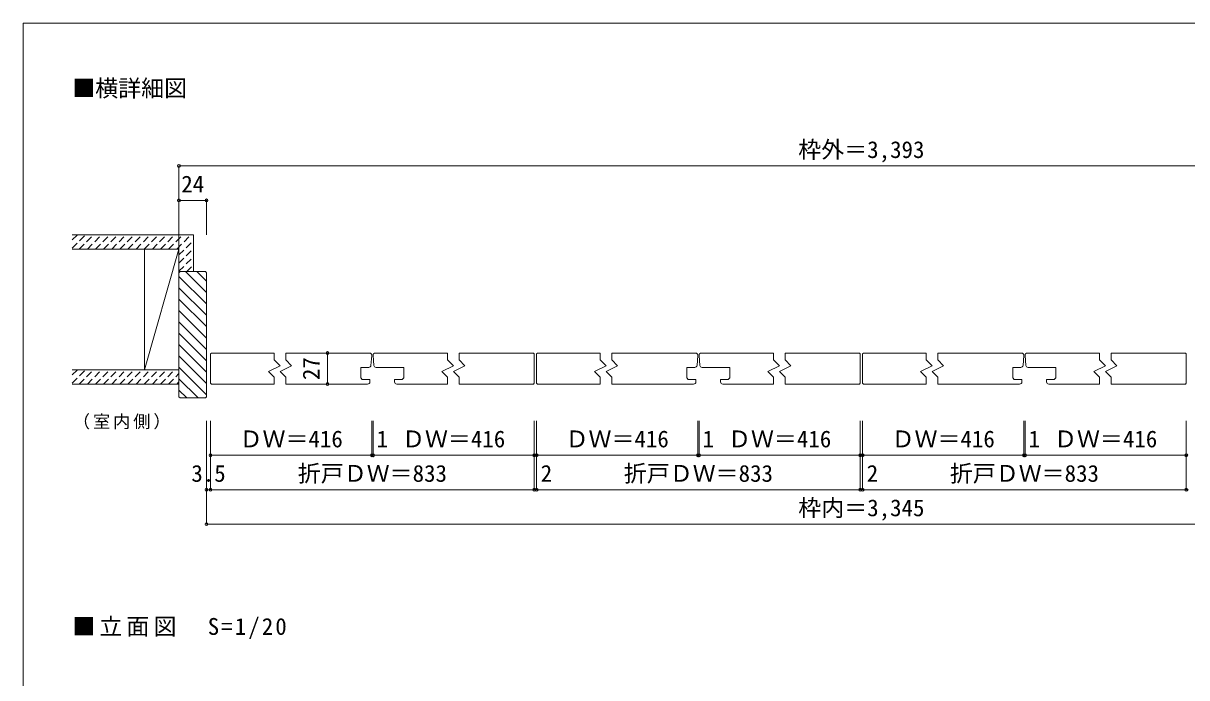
# Model space of a CAD drawing. Units: millimetres on the paper, with parts at other scales. Extents: x -197 to 198, y -138 to 137.
# Drawn here: x -197.2 to 5.5, y 23 to 137 of the extents above; entities that cross this region are included whole.
import ezdxf
from ezdxf.enums import TextEntityAlignment as Align

# ---------------------------------------------------------------- set-up
doc = ezdxf.new("R2010")
doc.units = ezdxf.units.MM
doc.header["$PDMODE"] = 32
doc.header["$PDSIZE"] = 0.5
doc.linetypes.add('DASHED1', pattern=[1.8, 1.2, -0.6])
for name, color, linetype, lineweight in [('0-3_仕上げ', 2, 'Continuous', 9), ('0-4_枠', 3, 'Continuous', 9), ('0-6_扉', 6, 'Continuous', 9), ('0-A_文字', 7, 'Continuous', 9), ('0-B_寸法', 7, 'Continuous', 9), ('0-C_ハッチ', 4, 'DASHED1', 9), ('F-0_補助線', 7, 'Continuous', 9)]:
    doc.layers.add(name, color=color, linetype=linetype, lineweight=lineweight)
doc.styles.add('ＭＳ ゴシック', font='')
doc.styles.get('ＭＳ ゴシック').set_extended_font_data('MS Gothic')

msp = doc.modelspace()

# ---------------------------------------------------------------- linework, layer by layer
at = {"layer": '0-3_仕上げ'}
for p, q in [((-188.667, 100.15), (-167.568, 100.15)), ((-170.068, 74.15), (-170.068, 100.15)), ((-167.568, 93.75), (-167.568, 100.15)), ((-188.667, 97.65), (-170.068, 97.65)), ((-176.068, 76.65), (-176.068, 97.65)), ((-188.667, 76.65), (-170.068, 76.65)), ((-188.667, 74.15), (-170.068, 74.15))]:
    msp.add_line(p, q, dxfattribs=at)
at = {"layer": '0-3_仕上げ', "color": 7}
msp.add_line((-170.068, 97.65), (-176.068, 76.65), dxfattribs=at)
at = {"layer": '0-4_枠'}
for p, q in [((-169.868, 93.75), (-170.068, 93.55)), ((-169.868, 93.75), (-165.468, 93.75)), ((-165.268, 93.55), (-165.468, 93.75)), ((-165.268, 93.55), (-165.268, 71.95)), ((-169.868, 71.75), (-165.468, 71.75)), ((-165.268, 71.95), (-165.468, 71.75))]:
    msp.add_line(p, q, dxfattribs=at)
msp.add_lwpolyline([(-169.868, 71.75), (-170.068, 71.95), (-170.068, 93.55)], dxfattribs=at)
at = {"layer": '0-6_扉'}
for p, q in [((-164.568, 79.409), (-164.427, 79.55)), ((-164.568, 79.409), (-164.427, 79.55)), ((-164.568, 79.409), (-164.427, 79.55)), ((-164.568, 79.409), (-164.427, 79.55)), ((-164.568, 79.409), (-164.427, 79.55)), ((-164.568, 79.409), (-164.427, 79.55)), ((-164.568, 79.409), (-164.427, 79.55)), ((-164.568, 79.409), (-164.427, 79.55)), ((-164.568, 79.409), (-164.568, 74.291)), ((-164.568, 79.409), (-164.568, 74.291)), ((-164.568, 79.409), (-164.568, 74.291)), ((-164.568, 79.409), (-164.568, 74.291)), ((-164.427, 79.55), (-153.468, 79.55)), ((-151.468, 79.55), (-136.866, 79.55)), ((-136.617, 77.415), (-136.468, 79.115)), ((-136.116, 77.415), (-136.265, 79.115)), ((-123.268, 79.55), (-135.984, 79.55)), ((-108.309, 79.55), (-121.268, 79.55)), ((-108.168, 79.409), (-108.309, 79.55)), ((-108.168, 79.409), (-108.309, 79.55)), ((-108.168, 79.409), (-108.309, 79.55)), ((-108.168, 79.409), (-108.309, 79.55)), ((-108.168, 79.409), (-108.309, 79.55)), ((-108.168, 79.409), (-108.309, 79.55)), ((-108.168, 79.409), (-108.309, 79.55)), ((-108.168, 79.409), (-108.309, 79.55)), ((-107.768, 79.409), (-107.627, 79.55)), ((-107.768, 79.409), (-107.627, 79.55)), ((-107.768, 79.409), (-107.627, 79.55)), ((-107.768, 79.409), (-107.627, 79.55)), ((-107.768, 79.409), (-107.627, 79.55)), ((-107.768, 79.409), (-107.627, 79.55)), ((-107.768, 79.409), (-107.627, 79.55)), ((-107.768, 79.409), (-107.768, 74.291)), ((-107.768, 79.409), (-107.768, 74.291)), ((-107.768, 79.409), (-107.768, 74.291)), ((-107.768, 79.409), (-107.768, 74.291)), ((-94.668, 79.55), (-80.066, 79.55)), ((-79.817, 77.415), (-79.668, 79.115)), ((-79.316, 77.415), (-79.465, 79.115)), ((-66.468, 79.55), (-79.184, 79.55)), ((-51.509, 79.55), (-64.468, 79.55)), ((-51.368, 79.409), (-51.509, 79.55)), ((-51.368, 79.409), (-51.509, 79.55)), ((-51.368, 79.409), (-51.509, 79.55)), ((-51.368, 79.409), (-51.509, 79.55)), ((-51.368, 79.409), (-51.509, 79.55)), ((-51.368, 79.409), (-51.509, 79.55)), ((-51.368, 79.409), (-51.509, 79.55)), ((-51.368, 79.409), (-51.509, 79.55)), ((-50.968, 79.409), (-50.827, 79.55)), ((-50.968, 79.409), (-50.827, 79.55)), ((-50.968, 79.409), (-50.827, 79.55)), ((-50.968, 79.409), (-50.827, 79.55)), ((-50.968, 79.409), (-50.827, 79.55)), ((-50.968, 79.409), (-50.827, 79.55)), ((-50.968, 79.409), (-50.827, 79.55)), ((-50.968, 79.409), (-50.968, 74.291)), ((-50.968, 79.409), (-50.968, 74.291)), ((-50.968, 79.409), (-50.968, 74.291)), ((-50.968, 79.409), (-50.968, 74.291)), ((-37.868, 79.55), (-23.266, 79.55)), ((-23.017, 77.415), (-22.868, 79.115)), ((-22.516, 77.415), (-22.665, 79.115)), ((-9.668, 79.55), (-22.384, 79.55)), ((5.291, 79.55), (-7.668, 79.55)), ((5.432, 79.409), (5.291, 79.55)), ((5.432, 79.409), (5.291, 79.55)), ((5.432, 79.409), (5.291, 79.55)), ((5.432, 79.409), (5.291, 79.55)), ((5.432, 79.409), (5.291, 79.55)), ((5.432, 79.409), (5.291, 79.55)), ((5.432, 79.409), (5.291, 79.55)), ((5.432, 79.409), (5.291, 79.55)), ((-138.416, 75.233), (-138.416, 77.05)), ((-137.015, 77.05), (-138.416, 77.05)), ((-135.718, 77.05), (-130.916, 77.05)), ((-130.916, 75.233), (-130.916, 77.047)), ((-81.616, 75.233), (-81.616, 77.05)), ((-80.215, 77.05), (-81.616, 77.05)), ((-78.918, 77.05), (-74.116, 77.05)), ((-74.116, 75.233), (-74.116, 77.047)), ((-24.816, 75.233), (-24.816, 77.05)), ((-23.415, 77.05), (-24.816, 77.05)), ((-22.118, 77.05), (-17.316, 77.05)), ((-17.316, 75.233), (-17.316, 77.047)), ((-131.199, 74.95), (-130.916, 75.233)), ((-74.399, 74.95), (-74.116, 75.233)), ((-17.599, 74.95), (-17.316, 75.233)), ((-164.568, 74.291), (-164.427, 74.15)), ((-164.568, 74.291), (-164.427, 74.15)), ((-164.568, 74.291), (-164.427, 74.15)), ((-164.568, 74.291), (-164.427, 74.15)), ((-164.568, 74.291), (-164.427, 74.15)), ((-164.568, 74.291), (-164.427, 74.15)), ((-164.568, 74.291), (-164.427, 74.15)), ((-164.568, 74.291), (-164.427, 74.15)), ((-153.468, 74.15), (-164.427, 74.15)), ((-137.216, 74.15), (-151.468, 74.15)), ((-136.816, 74.95), (-136.816, 74.55)), ((-136.816, 74.95), (-136.816, 74.55)), ((-136.816, 74.55), (-136.816, 74.578)), ((-131.199, 74.95), (-132.516, 74.95)), ((-132.516, 74.55), (-132.516, 74.95)), ((-123.268, 74.15), (-132.116, 74.15)), ((-108.309, 74.15), (-121.268, 74.15)), ((-107.768, 74.291), (-107.627, 74.15)), ((-107.768, 74.291), (-107.627, 74.15)), ((-107.768, 74.291), (-107.627, 74.15)), ((-107.768, 74.291), (-107.627, 74.15)), ((-107.768, 74.291), (-107.627, 74.15)), ((-107.768, 74.291), (-107.627, 74.15)), ((-107.768, 74.291), (-107.627, 74.15)), ((-107.768, 74.291), (-107.627, 74.15)), ((-96.668, 74.15), (-107.627, 74.15)), ((-80.416, 74.15), (-94.668, 74.15)), ((-80.016, 74.95), (-80.016, 74.55)), ((-80.016, 74.95), (-80.016, 74.55)), ((-80.016, 74.55), (-80.016, 74.578)), ((-74.399, 74.95), (-75.716, 74.95)), ((-75.716, 74.55), (-75.716, 74.95)), ((-66.468, 74.15), (-75.316, 74.15)), ((-51.509, 74.15), (-64.468, 74.15)), ((-50.968, 74.291), (-50.827, 74.15)), ((-50.968, 74.291), (-50.827, 74.15)), ((-50.968, 74.291), (-50.827, 74.15)), ((-50.968, 74.291), (-50.827, 74.15)), ((-50.968, 74.291), (-50.827, 74.15)), ((-50.968, 74.291), (-50.827, 74.15)), ((-50.968, 74.291), (-50.827, 74.15)), ((-50.968, 74.291), (-50.827, 74.15)), ((-39.868, 74.15), (-50.827, 74.15)), ((-23.616, 74.15), (-37.868, 74.15)), ((-23.216, 74.95), (-23.216, 74.55)), ((-23.216, 74.95), (-23.216, 74.55)), ((-23.216, 74.55), (-23.216, 74.578)), ((-17.599, 74.95), (-18.916, 74.95)), ((-18.916, 74.55), (-18.916, 74.95)), ((-9.668, 74.15), (-18.516, 74.15)), ((5.291, 74.15), (-7.668, 74.15))]:
    msp.add_line(p, q, dxfattribs=at)
at = {"layer": '0-6_扉', "color": 2}
for p, q in [((-153.468, 78.35), (-153.468, 79.55)), ((-151.468, 78.35), (-151.468, 79.55)), ((-123.268, 78.35), (-123.268, 79.55)), ((-121.268, 78.35), (-121.268, 79.55)), ((-96.668, 78.35), (-96.668, 79.55)), ((-94.668, 78.35), (-94.668, 79.55)), ((-66.468, 78.35), (-66.468, 79.55)), ((-64.468, 78.35), (-64.468, 79.55)), ((-39.868, 78.35), (-39.868, 79.55)), ((-37.868, 78.35), (-37.868, 79.55)), ((-9.668, 78.35), (-9.668, 79.55)), ((-7.668, 78.35), (-7.668, 79.55)), ((-153.468, 74.15), (-153.468, 75.35)), ((-151.468, 74.15), (-151.468, 75.35)), ((-123.268, 74.15), (-123.268, 75.35)), ((-121.268, 74.15), (-121.268, 75.35)), ((-96.668, 74.15), (-96.668, 75.35)), ((-94.668, 74.15), (-94.668, 75.35)), ((-66.468, 74.15), (-66.468, 75.35)), ((-64.468, 74.15), (-64.468, 75.35)), ((-39.868, 74.15), (-39.868, 75.35)), ((-37.868, 74.15), (-37.868, 75.35)), ((-9.668, 74.15), (-9.668, 75.35)), ((-7.668, 74.15), (-7.668, 75.35))]:
    msp.add_line(p, q, dxfattribs=at)
at = {"layer": '0-6_扉'}
for points in [[(-108.168, 79.409), (-108.168, 74.291), (-108.309, 74.15)], [(-107.768, 79.409), (-107.627, 79.55), (-96.668, 79.55)], [(-51.368, 79.409), (-51.368, 74.291), (-51.509, 74.15)], [(-50.968, 79.409), (-50.827, 79.55), (-39.868, 79.55)], [(5.432, 79.409), (5.432, 74.291), (5.291, 74.15)], [(-138.416, 75.233), (-138.134, 74.95), (-136.816, 74.95)], [(-81.616, 75.233), (-81.334, 74.95), (-80.016, 74.95)], [(-24.816, 75.233), (-24.534, 74.95), (-23.216, 74.95)]]:
    msp.add_lwpolyline(points, dxfattribs=at)
at = {"layer": '0-6_扉', "color": 2}
for points in [[(-153.468, 75.35), (-154.468, 76.35), (-152.468, 77.35), (-153.468, 78.35)], [(-151.468, 75.35), (-152.468, 76.35), (-150.468, 77.35), (-151.468, 78.35)], [(-123.268, 75.35), (-124.268, 76.35), (-122.268, 77.35), (-123.268, 78.35)], [(-121.268, 75.35), (-122.268, 76.35), (-120.268, 77.35), (-121.268, 78.35)], [(-96.668, 75.35), (-97.668, 76.35), (-95.668, 77.35), (-96.668, 78.35)], [(-94.668, 75.35), (-95.668, 76.35), (-93.668, 77.35), (-94.668, 78.35)], [(-66.468, 75.35), (-67.468, 76.35), (-65.468, 77.35), (-66.468, 78.35)], [(-64.468, 75.35), (-65.468, 76.35), (-63.468, 77.35), (-64.468, 78.35)], [(-39.868, 75.35), (-40.868, 76.35), (-38.868, 77.35), (-39.868, 78.35)], [(-37.868, 75.35), (-38.868, 76.35), (-36.868, 77.35), (-37.868, 78.35)], [(-9.668, 75.35), (-10.668, 76.35), (-8.668, 77.35), (-9.668, 78.35)], [(-7.668, 75.35), (-8.668, 76.35), (-6.668, 77.35), (-7.668, 78.35)]]:
    msp.add_lwpolyline(points, dxfattribs=at)
at = {"layer": '0-6_扉'}
for centre, start, end in [((-136.866, 79.15), 355, 90), ((-136.866, 79.15), 355, 90), ((-135.866, 79.15), 90, 185), ((-80.066, 79.15), 355, 90), ((-80.066, 79.15), 355, 90), ((-79.066, 79.15), 90, 185), ((-23.266, 79.15), 355, 90), ((-23.266, 79.15), 355, 90), ((-22.266, 79.15), 90, 185), ((-137.015, 77.45), 270, 355), ((-135.718, 77.45), 185, 270), ((-80.215, 77.45), 270, 355), ((-78.918, 77.45), 185, 270), ((-23.415, 77.45), 270, 355), ((-22.118, 77.45), 185, 270), ((-137.216, 74.55), 270, 0), ((-137.216, 74.55), 270, 0), ((-132.116, 74.55), 180, 270), ((-80.416, 74.55), 270, 0), ((-80.416, 74.55), 270, 0), ((-75.316, 74.55), 180, 270), ((-23.616, 74.55), 270, 0), ((-23.616, 74.55), 270, 0), ((-18.516, 74.55), 180, 270)]:
    msp.add_arc(centre, 0.4, start, end, dxfattribs=at)
at = {"layer": '0-B_寸法', "color": 4}
for p, q in [((-170.068, 112.15), (67.732, 112.15)), ((-170.068, 112.15), (-170.068, 100.15)), ((-170.068, 106.15), (-165.268, 106.15)), ((-170.068, 106.15), (-170.068, 100.15)), ((-165.268, 106.15), (-165.268, 100.15)), ((-144.2, 79.55), (-144.2, 74.15)), ((-165.268, 55.75), (-165.268, 67.75)), ((-164.568, 61.75), (-164.568, 67.75)), ((-136.468, 61.75), (-136.468, 67.75)), ((-136.265, 61.75), (-136.265, 67.75)), ((-108.168, 61.75), (-108.168, 67.75)), ((-107.768, 61.75), (-107.768, 67.75)), ((-79.668, 61.75), (-79.668, 67.75)), ((-79.465, 61.75), (-79.465, 67.75)), ((-51.368, 61.75), (-51.368, 67.75)), ((-50.968, 61.75), (-50.968, 67.75)), ((-22.868, 61.75), (-22.868, 67.75)), ((-22.665, 61.75), (-22.665, 67.75)), ((5.432, 61.75), (5.432, 67.75)), ((-164.568, 61.75), (-136.468, 61.75)), ((-164.568, 55.75), (-164.568, 61.75)), ((-136.468, 61.75), (-136.265, 61.75)), ((-136.265, 61.75), (-108.168, 61.75)), ((-108.168, 55.75), (-108.168, 61.75)), ((-107.768, 61.75), (-79.668, 61.75)), ((-107.768, 55.75), (-107.768, 61.75)), ((-79.668, 61.75), (-79.465, 61.75)), ((-79.465, 61.75), (-51.368, 61.75)), ((-51.368, 55.75), (-51.368, 61.75)), ((-50.968, 61.75), (-22.868, 61.75)), ((-50.968, 55.75), (-50.968, 61.75)), ((-22.868, 61.75), (-22.665, 61.75)), ((-22.665, 61.75), (5.432, 61.75)), ((5.432, 55.75), (5.432, 61.75)), ((-165.268, 55.75), (-164.568, 55.75)), ((-165.268, 49.75), (-165.268, 55.75)), ((-164.568, 55.75), (-108.168, 55.75)), ((-108.168, 55.75), (-107.768, 55.75)), ((-107.768, 55.75), (-51.368, 55.75)), ((-51.368, 55.75), (-50.968, 55.75)), ((-50.968, 55.75), (5.432, 55.75)), ((5.432, 55.75), (5.832, 55.75)), ((-165.268, 49.75), (62.932, 49.75))]:
    msp.add_line(p, q, dxfattribs=at)
at = {"layer": '0-B_寸法'}
for p in [(-170.068, 112.15), (-170.068, 106.15), (-165.268, 106.15), (-144.2, 79.55), (-144.2, 74.15), (-164.568, 61.75), (-136.468, 61.75), (-136.265, 61.75), (-108.168, 61.75), (-107.768, 61.75), (-79.668, 61.75), (-79.465, 61.75), (-51.368, 61.75), (-50.968, 61.75), (-22.868, 61.75), (-22.665, 61.75), (5.432, 61.75), (-165.268, 55.75), (-164.568, 55.75), (-108.168, 55.75), (-107.768, 55.75), (-51.368, 55.75), (-50.968, 55.75), (5.432, 55.75), (-165.268, 49.75)]:
    msp.add_point(p, dxfattribs=at)
at = {"layer": '0-C_ハッチ'}
for p, q in [((-188.667, 97.837), (-186.353, 100.15)), ((-188.667, 99.251), (-187.768, 100.15)), ((-187.439, 97.65), (-184.939, 100.15)), ((-186.025, 97.65), (-183.525, 100.15)), ((-184.611, 97.65), (-182.111, 100.15)), ((-183.197, 97.65), (-180.697, 100.15)), ((-181.782, 97.65), (-179.282, 100.15)), ((-180.368, 97.65), (-177.868, 100.15)), ((-178.954, 97.65), (-176.454, 100.15)), ((-177.54, 97.65), (-175.04, 100.15)), ((-176.126, 97.65), (-173.626, 100.15)), ((-174.711, 97.65), (-172.211, 100.15)), ((-173.297, 97.65), (-170.797, 100.15)), ((-171.883, 97.65), (-169.383, 100.15)), ((-170.469, 97.65), (-167.969, 100.15)), ((-170.068, 96.636), (-167.568, 99.136)), ((-170.068, 95.222), (-167.568, 97.722)), ((-170.068, 93.808), (-167.568, 96.308)), ((-168.712, 93.75), (-167.568, 94.894)), ((-188.667, 74.337), (-186.353, 76.65)), ((-188.667, 75.751), (-187.768, 76.65)), ((-187.439, 74.15), (-184.939, 76.65)), ((-186.025, 74.15), (-183.525, 76.65)), ((-184.611, 74.15), (-182.111, 76.65)), ((-183.197, 74.15), (-180.697, 76.65)), ((-181.782, 74.15), (-179.282, 76.65)), ((-180.368, 74.15), (-177.868, 76.65)), ((-178.954, 74.15), (-176.454, 76.65)), ((-177.54, 74.15), (-175.04, 76.65)), ((-176.126, 74.15), (-173.626, 76.65)), ((-174.711, 74.15), (-172.211, 76.65)), ((-173.297, 74.15), (-170.797, 76.65)), ((-171.883, 74.15), (-170.068, 75.965)), ((-170.469, 74.15), (-170.068, 74.551))]:
    msp.add_line(p, q, dxfattribs=at)
at = {"layer": '0-C_ハッチ', "linetype": 'Continuous'}
for p, q in [((-168.926, 93.75), (-165.268, 90.092)), ((-166.946, 93.75), (-165.268, 92.072)), ((-170.068, 92.912), (-165.268, 88.112)), ((-170.068, 90.932), (-165.268, 86.132)), ((-170.068, 88.952), (-165.268, 84.152)), ((-170.068, 86.973), (-165.268, 82.173)), ((-170.068, 84.993), (-165.268, 80.193)), ((-170.068, 83.013), (-165.268, 78.213)), ((-170.068, 83.013), (-165.268, 78.213)), ((-170.068, 81.033), (-165.268, 76.233)), ((-170.068, 81.033), (-165.268, 76.233)), ((-170.068, 79.053), (-165.268, 74.253)), ((-170.068, 77.073), (-165.268, 72.273)), ((-170.068, 75.093), (-166.725, 71.75)), ((-170.068, 73.113), (-168.705, 71.75))]:
    msp.add_line(p, q, dxfattribs=at)
at = {"layer": 'F-0_補助線', "color": 3, "lineweight": 18}
msp.add_lwpolyline([(-197.2, 137), (197.8, 137), (197.8, -138), (-197.2, -138)], close=True, dxfattribs=at)

# ---------------------------------------------------------------- texts
at = {"layer": '0-A_文字', "style": 'ＭＳ ゴシック'}
msp.add_text('■横詳細図', height=2.933, dxfattribs=at).set_placement((-188.667, 123.333), align=Align.BOTTOM_LEFT)
at = {"layer": '0-A_文字', "attachment_point": 7, "style": 'ＭＳ ゴシック'}
for s, insert, char_height in [('\\T1.17;（室内側）', (-188.567, 66.25), 2.199), ('\\T1.18;■立面図\u3000S=1/20', (-188.667, 29.75), 2.933)]:
    msp.add_mtext(s, dxfattribs=dict(at, insert=insert, char_height=char_height))
at = {"layer": '0-B_寸法', "style": 'ＭＳ ゴシック'}
for s, p in [('枠外＝3,393', (-62.168, 112.65)), ('24', (-169.668, 106.65)), ('ＤＷ＝416', (-159.518, 62.25)), ('1', (-135.639, 62.25)), ('ＤＷ＝416', (-131.215, 62.25)), ('ＤＷ＝416', (-102.718, 62.25)), ('1', (-78.839, 62.25)), ('ＤＷ＝416', (-74.415, 62.25)), ('ＤＷ＝416', (-45.918, 62.25)), ('1', (-22.039, 62.25)), ('ＤＷ＝416', (-17.615, 62.25)), ('3.5', (-167.918, 56.25)), ('折戸ＤＷ＝833', (-149.368, 56.25)), ('2', (-107.049, 56.25)), ('折戸ＤＷ＝833', (-92.568, 56.25)), ('2', (-50.249, 56.25)), ('折戸ＤＷ＝833', (-35.768, 56.25)), ('枠内＝3,345', (-62.168, 50.25))]:
    msp.add_text(s, height=2.933, dxfattribs=at).set_placement(p, align=Align.BOTTOM_LEFT)
msp.add_text('27', height=2.933, rotation=90, dxfattribs=at).set_placement((-144.7, 74.85), align=Align.BOTTOM_LEFT)

doc.saveas('drawing.dxf')
